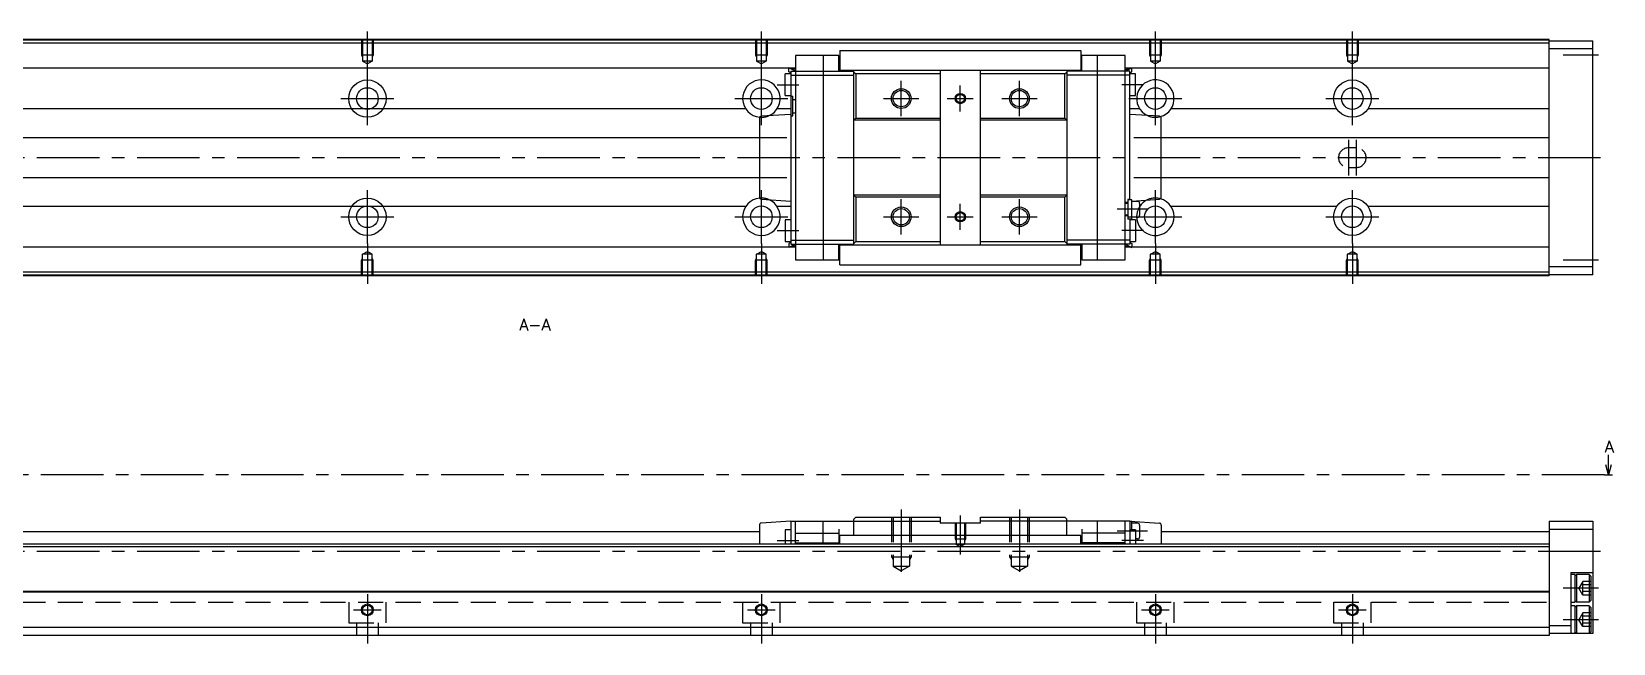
# Model space of a CAD drawing. Extents: x -2 to 801, y -8 to 279.
# Drawn here: x 399.5 to 801, y 8 to 163.3 of the extents above; entities that cross this region are included whole.
import ezdxf

# ---------------------------------------------------------------- set-up
doc = ezdxf.new("R2010")
doc.units = 0
doc.header["$LTSCALE"] = 0.5
doc.linetypes.add('CENTER', pattern=[50.8, 31.75, -6.35, 6.35, -6.35])
doc.linetypes.add('DASHED', pattern=[19.05, 12.7, -6.35])
for name, color, linetype in [('MSM_CENTER', 1, 'CENTER'), ('MSM_CONTINUOUS', 7, 'CONTINUOUS'), ('MSM_DASHED', 4, 'DASHED'), ('MSM_NARROW', 5, 'CONTINUOUS'), ('MSM_PART_NUMBER', 7, 'CONTINUOUS')]:
    doc.layers.add(name, color=color, linetype=linetype)
doc.styles.get("Standard").update_dxf_attribs({"font": 'txt.shx', "height": 3, "bigfont": 'bigfont.shx'})

msp = doc.modelspace()

# ---------------------------------------------------------------- linework, layer by layer
at = {"layer": 'MSM_CENTER'}
for p, q in [((484.76, 153.09), (484.76, 163.3)), ((584.76, 153.09), (584.76, 163.3)), ((684.76, 153.09), (684.76, 163.3)), ((734.76, 153.09), (734.76, 163.3)), ((797.26, 157.3), (788.26, 157.3)), ((484.76, 139.55), (484.76, 153.05)), ((584.76, 139.55), (584.76, 153.05)), ((684.76, 139.55), (684.76, 153.05)), ((734.76, 139.55), (734.76, 153.05)), ((588.76, 149.8), (594.26, 149.8)), ((620.26, 141.8), (620.26, 150.8)), ((635.26, 143), (635.26, 149.6)), ((650.26, 141.8), (650.26, 150.8)), ((681.76, 149.8), (676.26, 149.8)), ((478.01, 146.3), (491.51, 146.3)), ((578.01, 146.3), (591.51, 146.3)), ((615.76, 146.3), (624.76, 146.3)), ((631.96, 146.3), (638.56, 146.3)), ((645.76, 146.3), (654.76, 146.3)), ((678.01, 146.3), (691.51, 146.3)), ((728.01, 146.3), (741.51, 146.3)), ((733.76, 135.8), (733.76, 126.8)), ((735.76, 135.8), (735.76, 126.8)), ((797.76, 131.3), (196.26, 131.3)), ((484.76, 109.55), (484.76, 123.05)), ((584.76, 109.55), (584.76, 123.05)), ((620.26, 111.8), (620.26, 120.8)), ((650.26, 111.8), (650.26, 120.8)), ((684.76, 109.55), (684.76, 123.05)), ((734.76, 109.55), (734.76, 123.05)), ((635.26, 113), (635.26, 119.6)), ((682.76, 118.2), (675.06, 118.2)), ((478.01, 116.3), (491.51, 116.3)), ((578.01, 116.3), (591.51, 116.3)), ((588.76, 112.8), (594.26, 112.8)), ((615.76, 116.3), (624.76, 116.3)), ((631.96, 116.3), (638.56, 116.3)), ((645.76, 116.3), (654.76, 116.3)), ((681.76, 112.8), (676.26, 112.8)), ((678.01, 116.3), (691.51, 116.3)), ((728.01, 116.3), (741.51, 116.3)), ((484.76, 109.51), (484.76, 99.3)), ((584.76, 109.51), (584.76, 99.3)), ((684.76, 109.51), (684.76, 99.3)), ((734.76, 109.51), (734.76, 99.3)), ((797.26, 105.3), (788.26, 105.3)), ((798.76, 50.8), (189.76, 50.8)), ((620.26, 42), (620.26, 24.41)), ((635.26, 40.5), (635.26, 30.54)), ((650.26, 42), (650.26, 24.41)), ((682.76, 36.5), (675.06, 36.5)), ((588.76, 34.1), (594.26, 34.1)), ((681.76, 34.1), (676.26, 34.1)), ((797.76, 31.3), (196.26, 31.3)), ((484.76, 20.5), (484.76, 8)), ((584.76, 20.5), (584.76, 8)), ((684.76, 20.5), (684.76, 8)), ((734.76, 20.5), (734.76, 8)), ((797.26, 22), (788.26, 22)), ((481.26, 16.5), (488.26, 16.5)), ((581.26, 16.5), (588.26, 16.5)), ((681.26, 16.5), (688.26, 16.5)), ((731.26, 16.5), (738.26, 16.5)), ((797.26, 14), (788.26, 14))]:
    msp.add_line(p, q, dxfattribs=at)
at = {"layer": 'MSM_CONTINUOUS'}
for p, q in [((784.76, 161.3), (234.76, 161.3)), ((784.76, 161.1), (234.76, 161.1)), ((784.76, 101.3), (784.76, 161.3)), ((784.76, 161), (795.76, 161)), ((795.76, 101.6), (795.76, 161)), ((784.76, 160.4), (234.76, 160.4)), ((604.46, 157.2), (593.46, 157.2)), ((593.46, 157.2), (593.46, 105.4)), ((600.46, 157.2), (600.46, 105.4)), ((604.46, 153.25), (604.46, 157.2)), ((604.66, 158.52), (665.86, 158.52)), ((604.66, 158.52), (604.66, 153.55)), ((665.86, 158.52), (665.86, 153.55)), ((677.06, 157.2), (666.06, 157.2)), ((666.06, 153.25), (666.06, 157.2)), ((670.06, 105.4), (670.06, 157.2)), ((677.06, 105.4), (677.06, 157.2)), ((784.76, 159), (795.76, 159)), ((591.76, 154.05), (234.76, 154.05)), ((593.46, 153.25), (591.76, 154.1)), ((591.76, 153.1), (591.76, 154.1)), ((592.26, 152.8), (591.76, 153.1)), ((593.46, 154.05), (591.86, 154.05)), ((593.46, 153.67), (591.96, 154.05)), ((592.26, 153.25), (608.26, 153.25)), ((592.26, 153.25), (592.26, 109.35)), ((604.46, 153.55), (666.06, 153.55)), ((608.26, 109.05), (608.26, 153.55)), ((608.26, 153.05), (608.76, 152.55)), ((630.16, 153.55), (630.16, 109.05)), ((640.36, 109.05), (640.36, 153.55)), ((661.76, 152.55), (662.26, 153.05)), ((662.26, 153.55), (662.26, 109.05)), ((678.26, 153.25), (662.26, 153.25)), ((677.06, 153.25), (678.76, 154.1)), ((784.76, 154.05), (677.06, 154.05)), ((678.66, 154.05), (677.06, 154.05)), ((677.06, 153.67), (678.56, 154.05)), ((678.26, 120.6), (678.26, 153.25)), ((678.26, 152.8), (678.76, 153.1)), ((678.76, 153.1), (678.76, 154.1)), ((590.76, 147.05), (590.76, 152.55)), ((592.26, 152.55), (590.76, 152.55)), ((592.26, 152.25), (608.26, 152.25)), ((608.76, 152.55), (608.76, 141.3)), ((630.16, 152.55), (608.76, 152.55)), ((661.76, 152.55), (640.36, 152.55)), ((661.76, 141.3), (661.76, 152.55)), ((678.26, 152.25), (662.26, 152.25)), ((679.76, 152.55), (678.26, 152.55)), ((679.76, 147.05), (679.76, 152.55)), ((590.76, 147.05), (592.26, 147.05)), ((592.26, 146.9), (592.76, 146.9)), ((592.76, 141.9), (592.76, 146.9)), ((592.76, 146.1), (593.46, 146.1)), ((678.26, 147.05), (679.76, 147.05)), ((580.81, 143.66), (388.71, 143.66)), ((584.26, 141.3), (584.26, 121.3)), ((592.26, 142.3), (584.73, 141.8)), ((592.26, 143.66), (588.71, 143.66)), ((592.26, 141.9), (592.76, 141.9)), ((592.76, 142.7), (593.46, 142.7)), ((608.76, 141.3), (608.26, 140.8)), ((630.16, 140.8), (608.26, 140.8)), ((608.76, 141.3), (630.16, 141.3)), ((640.36, 141.3), (661.76, 141.3)), ((662.26, 140.8), (640.36, 140.8)), ((662.26, 140.8), (661.76, 141.3)), ((680.81, 143.66), (678.26, 143.66)), ((685.79, 141.8), (678.26, 142.3)), ((686.26, 121.3), (686.26, 141.3)), ((730.81, 143.66), (688.71, 143.66)), ((784.76, 143.66), (738.71, 143.66)), ((591.26, 136.3), (246.76, 136.3)), ((784.76, 136.3), (679.26, 136.3)), ((246.76, 126.3), (591.26, 126.3)), ((679.26, 126.3), (784.76, 126.3)), ((584.73, 120.8), (592.26, 120.3)), ((608.26, 121.8), (608.76, 121.3)), ((630.16, 121.8), (608.26, 121.8)), ((630.16, 121.3), (608.76, 121.3)), ((608.76, 121.3), (608.76, 110.05)), ((662.26, 121.8), (640.36, 121.8)), ((661.76, 121.3), (640.36, 121.3)), ((661.76, 121.3), (662.26, 121.8)), ((661.76, 110.05), (661.76, 121.3)), ((678.26, 120.7), (677.76, 120.7)), ((677.76, 120.7), (677.76, 115.7)), ((678.76, 120.6), (677.76, 120.6)), ((678.76, 120.27), (685.8, 120.8)), ((678.76, 115.8), (678.76, 120.6)), ((580.81, 118.94), (388.71, 118.94)), ((592.26, 118.94), (588.71, 118.94)), ((677.76, 119.9), (677.06, 119.9)), ((677.76, 119.7), (677.06, 119.7)), ((677.76, 116.7), (677.06, 116.7)), ((677.76, 116.5), (677.06, 116.5)), ((680.26, 120.2), (678.76, 120.2)), ((680.76, 119.7), (680.76, 116.7)), ((730.81, 118.94), (688.71, 118.94)), ((784.76, 118.94), (738.71, 118.94)), ((590.76, 115.55), (590.76, 110.05)), ((592.26, 115.55), (590.76, 115.55)), ((677.76, 115.8), (678.76, 115.8)), ((678.26, 115.7), (677.76, 115.7)), ((678.26, 115.8), (678.26, 109.35)), ((679.76, 115.55), (678.26, 115.55)), ((680.26, 116.2), (678.76, 116.2)), ((679.76, 115.55), (679.76, 110.05)), ((591.76, 108.55), (234.76, 108.55)), ((590.76, 110.05), (592.26, 110.05)), ((592.26, 109.8), (591.76, 109.5)), ((591.76, 109.5), (591.76, 108.5)), ((593.46, 109.35), (591.76, 108.5)), ((593.46, 108.55), (591.86, 108.55)), ((593.46, 108.92), (591.96, 108.55)), ((592.26, 110.35), (608.26, 110.35)), ((592.26, 109.35), (608.26, 109.35)), ((604.46, 105.4), (604.46, 109.35)), ((666.06, 109.05), (604.46, 109.05)), ((604.66, 104.08), (604.66, 109.05)), ((608.76, 110.05), (608.26, 109.55)), ((608.76, 110.05), (630.16, 110.05)), ((640.36, 110.05), (661.76, 110.05)), ((662.26, 109.55), (661.76, 110.05)), ((678.26, 110.35), (662.26, 110.35)), ((678.26, 109.35), (662.26, 109.35)), ((665.86, 104.08), (665.86, 109.05)), ((666.06, 109.35), (666.06, 105.4)), ((677.06, 109.35), (678.76, 108.5)), ((677.06, 108.92), (678.56, 108.55)), ((784.76, 108.55), (677.06, 108.55)), ((678.66, 108.55), (677.06, 108.55)), ((678.26, 110.05), (679.76, 110.05)), ((678.26, 109.8), (678.76, 109.5)), ((678.76, 109.5), (678.76, 108.5)), ((593.46, 105.4), (604.46, 105.4)), ((604.66, 106.55), (604.46, 106.55)), ((666.06, 106.55), (665.86, 106.55)), ((666.06, 105.4), (677.06, 105.4)), ((784.76, 102.2), (234.76, 102.2)), ((784.76, 101.5), (234.76, 101.5)), ((784.76, 101.3), (234.76, 101.3)), ((604.66, 104.08), (665.86, 104.08)), ((795.76, 103.6), (784.76, 103.6)), ((795.76, 101.6), (784.76, 101.6)), ((799.76, 50.8), (799.09, 53.3)), ((799.76, 50.8), (799.76, 55.89)), ((800.43, 53.3), (799.76, 50.8)), ((798.76, 50.8), (800.76, 50.8)), ((584.26, 36.3), (241.56, 36.3)), ((584.26, 38.03), (584.26, 33.2)), ((592.26, 39), (584.73, 38.53)), ((590.76, 36.85), (590.76, 33.2)), ((592.26, 36.85), (590.76, 36.85)), ((592.26, 39), (630.16, 39)), ((592.26, 39), (592.26, 33.2)), ((593.46, 33.2), (593.46, 39)), ((600.46, 33.2), (600.46, 39)), ((604.46, 37), (604.46, 33.2)), ((608.76, 40), (608.26, 39.5)), ((608.26, 35.4), (608.26, 39.5)), ((608.76, 40), (630.16, 40)), ((630.16, 40), (630.16, 38.5)), ((640.36, 38.5), (630.16, 38.5)), ((640.36, 40), (661.76, 40)), ((640.36, 38.5), (640.36, 40)), ((678.26, 39), (640.36, 39)), ((662.26, 39.5), (661.76, 40)), ((662.26, 35.4), (662.26, 39.5)), ((666.06, 37), (666.06, 33.2)), ((670.06, 33.2), (670.06, 39)), ((677.06, 33.2), (677.06, 39)), ((678.26, 39), (678.26, 33.2)), ((678.26, 39), (685.79, 38.53)), ((678.76, 38.9), (678.26, 38.9)), ((679.76, 36.85), (678.26, 36.85)), ((678.76, 36.85), (678.76, 38.9)), ((680.26, 38.5), (678.76, 38.5)), ((679.76, 36.85), (679.76, 33.2)), ((680.76, 38), (680.76, 35)), ((686.26, 38.03), (686.26, 33.2)), ((784.76, 36.3), (686.26, 36.3)), ((784.76, 39), (784.76, 10)), ((784.76, 39), (795.76, 39)), ((784.76, 37), (795.76, 37)), ((795.76, 39), (795.76, 10.5)), ((784.76, 33.2), (234.76, 33.2)), ((784.76, 32.5), (234.76, 32.5)), ((593.46, 36), (604.46, 36)), ((593.46, 33.5), (604.46, 33.5)), ((604.66, 35.1), (604.46, 35.1)), ((604.66, 34.3), (604.46, 34.3)), ((665.86, 35.4), (604.66, 35.4)), ((604.66, 33.2), (604.66, 35.4)), ((665.86, 33.2), (665.86, 35.4)), ((666.06, 35.1), (665.86, 35.1)), ((666.06, 34.3), (665.86, 34.3)), ((677.06, 36), (666.06, 36)), ((677.06, 33.5), (666.06, 33.5)), ((680.26, 34.5), (679.76, 34.5)), ((790.26, 26), (790.26, 10.5)), ((790.26, 26), (795.76, 26)), ((791.26, 25.5), (790.26, 25.5)), ((791.26, 25.5), (791.26, 18.5)), ((791.26, 25.1), (791.66, 25.5)), ((791.66, 25.5), (791.66, 18.5)), ((794.86, 25.5), (791.66, 25.5)), ((794.86, 25.5), (794.86, 18.5)), ((795.26, 25.1), (794.86, 25.5)), ((795.26, 25.1), (795.26, 18.9)), ((784.76, 21.2), (234.76, 21.2)), ((784.76, 21), (234.76, 21)), ((790.26, 18.5), (791.26, 18.5)), ((791.26, 17.5), (790.26, 17.5)), ((791.66, 18.5), (791.26, 18.9)), ((791.26, 17.5), (791.26, 10.5)), ((791.26, 17.1), (791.66, 17.5)), ((794.86, 18.5), (791.66, 18.5)), ((791.66, 17.5), (791.66, 10.5)), ((794.86, 17.5), (791.66, 17.5)), ((794.86, 18.5), (795.26, 18.9)), ((794.86, 17.5), (794.86, 10.5)), ((795.26, 17.1), (794.86, 17.5)), ((795.26, 17.1), (795.26, 10.9)), ((784.76, 12.5), (790.26, 12.5)), ((784.76, 12), (234.76, 12)), ((784.76, 10), (234.76, 10)), ((795.76, 10.5), (784.76, 10.5)), ((791.66, 10.5), (791.26, 10.9)), ((794.86, 10.5), (795.26, 10.9))]:
    msp.add_line(p, q, dxfattribs=at)
for centre, radius in [((484.76, 146.3), 4.75), ((484.76, 146.3), 2.75), ((584.76, 146.3), 2.75), ((684.76, 146.3), 2.75), ((734.76, 146.3), 4.75), ((734.76, 146.3), 2.75), ((620.26, 146.3), 2.07), ((635.26, 146.3), 1.06), ((650.26, 146.3), 2.07), ((484.76, 116.3), 4.75), ((734.76, 116.3), 4.75), ((484.76, 116.3), 2.75), ((584.76, 116.3), 2.75), ((620.26, 116.3), 2.07), ((635.26, 116.3), 1.06), ((650.26, 116.3), 2.07), ((684.76, 116.3), 2.75), ((734.76, 116.3), 2.75), ((484.76, 16.5), 1.23), ((584.76, 16.5), 1.23), ((684.76, 16.5), 1.23), ((734.76, 16.5), 1.23)]:
    msp.add_circle(centre, radius, dxfattribs=at)
for centre, radius, start, end in [((584.76, 146.3), 4.75, 292.8515, 264.915), ((684.76, 146.3), 4.75, 285.4648, 244.8297), ((584.76, 141.3), 0.5, 93.8066, 180), ((685.76, 141.3), 0.5, 0, 86.1934), ((584.76, 116.3), 4.75, 95.085, 67.1486), ((584.76, 121.3), 0.5, 180, 266.1934), ((684.76, 116.3), 4.75, 181.2063, 74.5302), ((684.76, 116.3), 4.75, 116.081, 147.3631), ((685.76, 121.3), 0.5, 274.3133, 0), ((680.26, 119.7), 0.5, 0, 90), ((680.26, 116.7), 0.5, 270, 0), ((584.76, 38.03), 0.5, 93.5763, 180), ((680.26, 38), 0.5, 0, 90), ((685.76, 38.03), 0.5, 0, 86.4237), ((680.26, 35), 0.5, 270, 0)]:
    msp.add_arc(centre, radius, start, end, dxfattribs=at)
at = {"layer": 'MSM_DASHED'}
for p, q in [((483.26, 161.3), (483.26, 157.3)), ((483.53, 161.3), (483.53, 155.8)), ((485.99, 161.3), (485.99, 155.8)), ((486.26, 161.3), (486.26, 157.3)), ((583.26, 161.3), (583.26, 157.3)), ((583.53, 161.3), (583.53, 155.8)), ((585.99, 161.3), (585.99, 155.8)), ((586.26, 161.3), (586.26, 157.3)), ((683.26, 161.3), (683.26, 157.3)), ((683.53, 161.3), (683.53, 155.8)), ((685.99, 161.3), (685.99, 155.8)), ((686.26, 161.3), (686.26, 157.3)), ((733.26, 161.3), (733.26, 157.3)), ((733.53, 161.3), (733.53, 155.8)), ((735.99, 161.3), (735.99, 155.8)), ((736.26, 161.3), (736.26, 157.3)), ((483.26, 157.3), (483.53, 156.83)), ((486.26, 157.3), (483.26, 157.3)), ((486.26, 157.3), (485.99, 156.83)), ((586.26, 157.3), (583.26, 157.3)), ((583.26, 157.3), (583.53, 156.83)), ((586.26, 157.3), (585.99, 156.83)), ((686.26, 157.3), (683.26, 157.3)), ((683.26, 157.3), (683.53, 156.83)), ((686.26, 157.3), (685.99, 156.83)), ((736.26, 157.3), (733.26, 157.3)), ((733.26, 157.3), (733.53, 156.83)), ((736.26, 157.3), (735.99, 156.83)), ((483.53, 155.8), (484.76, 155.09)), ((485.99, 155.8), (483.53, 155.8)), ((485.99, 155.8), (484.76, 155.09)), ((583.53, 155.8), (584.76, 155.09)), ((585.99, 155.8), (583.53, 155.8)), ((585.99, 155.8), (584.76, 155.09)), ((685.99, 155.8), (683.53, 155.8)), ((683.53, 155.8), (684.76, 155.09)), ((685.99, 155.8), (684.76, 155.09)), ((733.53, 155.8), (734.76, 155.09)), ((735.99, 155.8), (733.53, 155.8)), ((735.99, 155.8), (734.76, 155.09)), ((735.76, 133.8), (733.76, 133.8)), ((733.76, 128.8), (735.76, 128.8)), ((483.26, 105.3), (483.53, 105.77)), ((483.26, 101.3), (483.26, 105.3)), ((486.26, 105.3), (483.26, 105.3)), ((483.53, 106.8), (484.76, 107.51)), ((483.53, 101.3), (483.53, 106.8)), ((485.99, 106.8), (483.53, 106.8)), ((485.99, 106.8), (484.76, 107.51)), ((485.99, 101.3), (485.99, 106.8)), ((486.26, 105.3), (485.99, 105.77)), ((486.26, 101.3), (486.26, 105.3)), ((583.26, 105.3), (583.53, 105.77)), ((586.26, 105.3), (583.26, 105.3)), ((583.26, 101.3), (583.26, 105.3)), ((583.53, 106.8), (584.76, 107.51)), ((585.99, 106.8), (583.53, 106.8)), ((583.53, 101.3), (583.53, 106.8)), ((585.99, 106.8), (584.76, 107.51)), ((585.99, 101.3), (585.99, 106.8)), ((586.26, 105.3), (585.99, 105.77)), ((586.26, 101.3), (586.26, 105.3)), ((683.26, 105.3), (683.53, 105.77)), ((686.26, 105.3), (683.26, 105.3)), ((683.26, 101.3), (683.26, 105.3)), ((683.53, 106.8), (684.76, 107.51)), ((683.53, 101.3), (683.53, 106.8)), ((685.99, 106.8), (683.53, 106.8)), ((685.99, 106.8), (684.76, 107.51)), ((685.99, 101.3), (685.99, 106.8)), ((686.26, 105.3), (685.99, 105.77)), ((686.26, 101.3), (686.26, 105.3)), ((733.26, 105.3), (733.53, 105.77)), ((733.26, 101.3), (733.26, 105.3)), ((736.26, 105.3), (733.26, 105.3)), ((733.53, 106.8), (734.76, 107.51)), ((733.53, 101.3), (733.53, 106.8)), ((735.99, 106.8), (733.53, 106.8)), ((735.99, 106.8), (734.76, 107.51)), ((735.99, 101.3), (735.99, 106.8)), ((736.26, 105.3), (735.99, 105.77)), ((736.26, 101.3), (736.26, 105.3)), ((617.76, 40), (617.76, 30)), ((618.19, 40), (618.19, 27.6)), ((622.33, 40), (622.33, 27.6)), ((622.76, 40), (622.76, 30)), ((633.96, 38.5), (633.96, 34.5)), ((634.2, 38.5), (634.2, 33.15)), ((636.32, 38.5), (636.32, 33.15)), ((636.56, 38.5), (636.56, 34.5)), ((647.76, 40), (647.76, 30)), ((648.19, 40), (648.19, 27.6)), ((652.33, 40), (652.33, 27.6)), ((652.76, 40), (652.76, 30)), ((633.96, 34.5), (636.56, 34.5)), ((633.96, 34.5), (634.2, 34.08)), ((634.2, 33.15), (636.32, 33.15)), ((634.2, 33.15), (635.26, 32.54)), ((636.32, 33.15), (635.26, 32.54)), ((636.56, 34.5), (636.32, 34.08)), ((617.76, 30), (622.76, 30)), ((617.76, 30), (618.19, 29.25)), ((622.76, 30), (622.33, 29.25)), ((647.76, 30), (652.76, 30)), ((647.76, 30), (648.19, 29.25)), ((652.76, 30), (652.33, 29.25)), ((618.19, 27.6), (622.33, 27.6)), ((618.19, 27.6), (620.26, 26.41)), ((622.33, 27.6), (620.26, 26.41)), ((648.19, 27.6), (652.33, 27.6)), ((648.19, 27.6), (650.26, 26.41)), ((652.33, 27.6), (650.26, 26.41)), ((793.26, 23.73), (792.26, 22)), ((793.26, 20.27), (792.26, 22)), ((795.26, 23.73), (793.26, 23.73)), ((793.26, 20.27), (793.26, 23.73)), ((795.26, 22.87), (793.26, 22.87)), ((795.26, 21.13), (793.26, 21.13)), ((795.26, 20.27), (793.26, 20.27)), ((234.76, 18.5), (784.76, 18.5)), ((480.01, 18.5), (480.01, 13.2)), ((489.51, 13.2), (489.51, 18.5)), ((580.01, 18.5), (580.01, 13.2)), ((589.51, 13.2), (589.51, 18.5)), ((680.01, 18.5), (680.01, 13.2)), ((689.51, 13.2), (689.51, 18.5)), ((730.01, 18.5), (730.01, 13.2)), ((739.51, 13.2), (739.51, 18.5)), ((480.01, 13.2), (489.51, 13.2)), ((482.01, 13.2), (482.01, 10)), ((487.51, 13.2), (487.51, 10)), ((580.01, 13.2), (589.51, 13.2)), ((582.01, 13.2), (582.01, 10)), ((587.51, 13.2), (587.51, 10)), ((680.01, 13.2), (689.51, 13.2)), ((682.01, 13.2), (682.01, 10)), ((687.51, 13.2), (687.51, 10)), ((730.01, 13.2), (739.51, 13.2)), ((732.01, 13.2), (732.01, 10)), ((737.51, 13.2), (737.51, 10)), ((793.26, 15.73), (792.26, 14)), ((793.26, 12.27), (792.26, 14)), ((795.26, 15.73), (793.26, 15.73)), ((793.26, 12.27), (793.26, 15.73)), ((795.26, 14.87), (793.26, 14.87)), ((795.26, 13.13), (793.26, 13.13)), ((795.26, 12.27), (793.26, 12.27))]:
    msp.add_line(p, q, dxfattribs=at)
for centre, radius, start, end in [((584.76, 146.3), 4.75, 264.915, 292.8515), ((684.76, 146.3), 4.75, 244.8297, 285.4648), ((733.76, 131.3), 2.5, 90, 270), ((735.76, 131.3), 2.5, 270, 90), ((584.76, 116.3), 4.75, 67.1486, 95.085), ((684.76, 116.3), 4.75, 74.5302, 116.081), ((684.76, 116.3), 4.75, 147.3631, 181.2063)]:
    msp.add_arc(centre, radius, start, end, dxfattribs=at)
at = {"layer": 'MSM_NARROW'}
for centre, radius in [((620.26, 146.3), 2.5), ((650.26, 146.3), 2.5), ((635.26, 146.3), 1.3), ((620.26, 116.3), 2.5), ((635.26, 116.3), 1.3), ((650.26, 116.3), 2.5), ((484.76, 16.5), 1.5), ((584.76, 16.5), 1.5), ((684.76, 16.5), 1.5), ((734.76, 16.5), 1.5)]:
    msp.add_circle(centre, radius, dxfattribs=at)

# ---------------------------------------------------------------- texts
at = {"layer": 'MSM_PART_NUMBER'}
for s, p in [('A-A', (523.29, 87.41)), ('A', (798.83, 56.43))]:
    msp.add_text(s, height=3, dxfattribs=at).set_placement(p)

doc.saveas('drawing.dxf')
